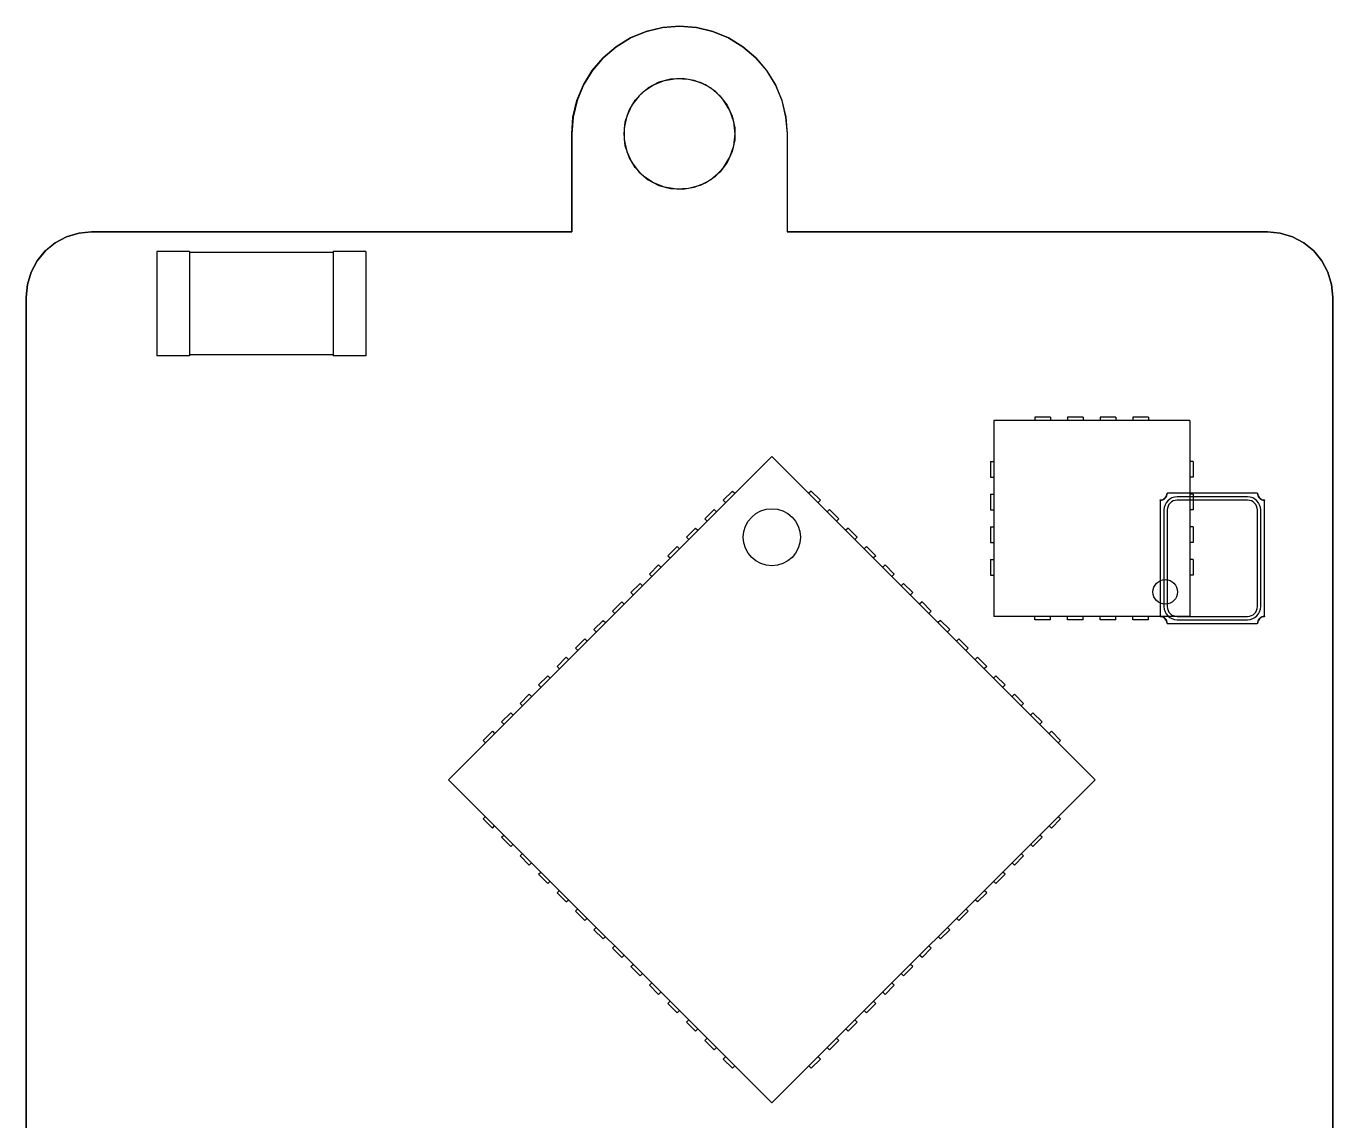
# Model space of a CAD drawing. Header units: millimetres. Extents: x 176.4 to 202.7, y 124.4 to 152.
# Drawn here: x 179.54 to 199.54, y 135.2 to 151.96 of the extents above; entities that cross this region are included whole.
import ezdxf

# ---------------------------------------------------------------- set-up
doc = ezdxf.new("R2010")
doc.units = ezdxf.units.MM

msp = doc.modelspace()

# ---------------------------------------------------------------- linework, layer by layer
at = {"color": 7, "linetype": 'Continuous', "lineweight": 25}
for p, q in [((188.791, 151.782), (189.031, 151.881)), ((189.032, 151.881), (188.793, 151.782)), ((189.031, 151.881), (189.282, 151.941)), ((189.284, 151.941), (189.032, 151.881)), ((189.282, 151.941), (189.541, 151.962)), ((189.542, 151.962), (189.284, 151.941)), ((189.541, 151.962), (189.799, 151.941)), ((189.8, 151.941), (189.542, 151.962)), ((189.799, 151.941), (190.05, 151.881)), ((190.052, 151.881), (189.8, 151.941)), ((190.05, 151.881), (190.29, 151.782)), ((190.291, 151.782), (190.052, 151.881)), ((188.374, 151.478), (188.571, 151.647)), ((188.572, 151.647), (188.375, 151.478)), ((188.571, 151.647), (188.791, 151.782)), ((188.793, 151.782), (188.572, 151.647)), ((190.29, 151.782), (190.51, 151.647)), ((190.512, 151.647), (190.291, 151.782)), ((190.51, 151.647), (190.707, 151.478)), ((190.708, 151.478), (190.512, 151.647)), ((188.206, 151.282), (188.374, 151.478)), ((188.375, 151.478), (188.207, 151.282)), ((190.707, 151.478), (190.875, 151.282)), ((190.877, 151.282), (190.708, 151.478)), ((188.07, 151.061), (188.206, 151.282)), ((188.207, 151.282), (188.072, 151.061)), ((190.875, 151.282), (191.011, 151.061)), ((191.012, 151.061), (190.877, 151.282)), ((187.971, 150.822), (188.07, 151.061)), ((188.072, 151.061), (187.973, 150.822)), ((189.064, 151.015), (188.923, 150.896)), ((188.991, 150.96), (189.144, 151.063)), ((189.226, 151.101), (189.064, 151.015)), ((189.144, 151.063), (189.314, 151.131)), ((189.403, 151.151), (189.226, 151.101)), ((189.314, 151.131), (189.496, 151.16)), ((189.587, 151.16), (189.403, 151.151)), ((189.496, 151.16), (189.679, 151.151)), ((189.768, 151.131), (189.587, 151.16)), ((189.679, 151.151), (189.856, 151.101)), ((189.939, 151.063), (189.768, 151.131)), ((189.856, 151.101), (190.019, 151.015)), ((190.091, 150.96), (189.939, 151.063)), ((190.019, 151.015), (190.159, 150.896)), ((191.011, 151.061), (191.11, 150.822)), ((191.111, 150.822), (191.012, 151.061)), ((187.911, 150.57), (187.971, 150.822)), ((187.973, 150.822), (187.912, 150.57)), ((188.77, 150.669), (188.865, 150.826)), ((188.923, 150.896), (188.812, 150.75)), ((188.865, 150.826), (188.991, 150.96)), ((190.217, 150.826), (190.091, 150.96)), ((190.159, 150.896), (190.27, 150.75)), ((190.312, 150.669), (190.217, 150.826)), ((191.11, 150.822), (191.17, 150.57)), ((191.171, 150.57), (191.111, 150.822)), ((188.712, 150.494), (188.77, 150.669)), ((188.812, 150.75), (188.735, 150.583)), ((190.27, 150.75), (190.347, 150.583)), ((190.371, 150.494), (190.312, 150.669)), ((187.891, 150.312), (187.911, 150.57)), ((187.912, 150.57), (187.892, 150.312)), ((188.692, 150.312), (188.712, 150.494)), ((188.735, 150.583), (188.696, 150.404)), ((190.347, 150.583), (190.387, 150.404)), ((190.391, 150.312), (190.371, 150.494)), ((191.17, 150.57), (191.191, 150.312)), ((191.192, 150.312), (191.171, 150.57)), ((187.891, 148.812), (187.891, 150.312)), ((187.892, 150.312), (187.892, 148.812)), ((188.712, 150.129), (188.692, 150.312)), ((188.696, 150.404), (188.696, 150.22)), ((188.696, 150.22), (188.735, 150.04)), ((190.387, 150.22), (190.347, 150.04)), ((190.371, 150.129), (190.391, 150.312)), ((190.387, 150.404), (190.387, 150.22)), ((191.191, 150.312), (191.191, 148.812)), ((191.192, 148.812), (191.192, 150.312)), ((188.77, 149.955), (188.712, 150.129)), ((188.735, 150.04), (188.812, 149.873)), ((190.347, 150.04), (190.27, 149.873)), ((190.312, 149.955), (190.371, 150.129)), ((188.865, 149.797), (188.77, 149.955)), ((188.812, 149.873), (188.923, 149.727)), ((190.27, 149.873), (190.159, 149.727)), ((190.217, 149.797), (190.312, 149.955)), ((188.991, 149.664), (188.865, 149.797)), ((188.923, 149.727), (189.064, 149.608)), ((189.144, 149.561), (188.991, 149.664)), ((189.939, 149.561), (190.091, 149.664)), ((190.159, 149.727), (190.019, 149.608)), ((190.091, 149.664), (190.217, 149.797)), ((189.064, 149.608), (189.226, 149.522)), ((189.314, 149.493), (189.144, 149.561)), ((189.226, 149.522), (189.403, 149.473)), ((189.496, 149.463), (189.314, 149.493)), ((189.403, 149.473), (189.587, 149.463)), ((189.679, 149.473), (189.496, 149.463)), ((189.587, 149.463), (189.768, 149.493)), ((189.856, 149.522), (189.679, 149.473)), ((189.768, 149.493), (189.939, 149.561)), ((190.019, 149.608), (189.856, 149.522)), ((180.345, 148.792), (180.541, 148.812)), ((180.542, 148.812), (180.347, 148.792)), ((180.541, 148.812), (187.891, 148.812)), ((187.892, 148.812), (180.542, 148.812)), ((191.191, 148.812), (198.541, 148.812)), ((198.542, 148.812), (191.192, 148.812)), ((198.541, 148.812), (198.736, 148.792)), ((198.737, 148.792), (198.542, 148.812)), ((179.833, 148.519), (179.985, 148.643)), ((179.986, 148.643), (179.835, 148.519)), ((179.985, 148.643), (180.158, 148.736)), ((180.159, 148.736), (179.986, 148.643)), ((180.158, 148.736), (180.345, 148.792)), ((180.347, 148.792), (180.159, 148.736)), ((198.736, 148.792), (198.923, 148.736)), ((198.924, 148.736), (198.737, 148.792)), ((198.923, 148.736), (199.096, 148.643)), ((199.097, 148.643), (198.924, 148.736)), ((199.096, 148.643), (199.248, 148.519)), ((199.249, 148.519), (199.097, 148.643)), ((179.709, 148.367), (179.833, 148.519)), ((179.835, 148.519), (179.71, 148.367)), ((181.541, 148.512), (181.541, 146.912)), ((182.041, 148.512), (181.541, 148.512)), ((182.041, 148.512), (182.041, 146.912)), ((184.241, 148.496), (182.041, 148.496)), ((184.241, 148.512), (184.241, 146.912)), ((184.741, 148.512), (184.241, 148.512)), ((184.741, 148.512), (184.741, 146.912)), ((199.248, 148.519), (199.372, 148.367)), ((199.373, 148.367), (199.249, 148.519)), ((179.617, 148.194), (179.709, 148.367)), ((179.71, 148.367), (179.618, 148.194)), ((199.372, 148.367), (199.464, 148.194)), ((199.466, 148.194), (199.373, 148.367)), ((179.56, 148.007), (179.617, 148.194)), ((179.618, 148.194), (179.561, 148.007)), ((199.464, 148.194), (199.521, 148.007)), ((199.523, 148.007), (199.466, 148.194)), ((179.541, 147.812), (179.56, 148.007)), ((179.541, 133.262), (179.541, 147.812)), ((179.561, 148.007), (179.542, 147.812)), ((179.542, 147.812), (179.542, 133.262)), ((199.521, 148.007), (199.541, 147.812)), ((199.542, 147.812), (199.523, 148.007)), ((199.541, 147.812), (199.541, 133.262)), ((199.542, 133.262), (199.542, 147.812)), ((182.041, 146.912), (181.541, 146.912)), ((184.241, 146.928), (182.041, 146.928)), ((184.741, 146.912), (184.241, 146.912)), ((194.351, 145.922), (194.351, 142.922)), ((197.351, 145.922), (194.351, 145.922)), ((194.981, 145.972), (194.981, 145.922)), ((195.221, 145.972), (194.981, 145.972)), ((195.221, 145.972), (195.221, 145.922)), ((195.721, 145.972), (195.481, 145.972)), ((195.481, 145.972), (195.481, 145.922)), ((195.721, 145.972), (195.721, 145.922)), ((195.981, 145.972), (195.981, 145.922)), ((196.221, 145.972), (195.981, 145.972)), ((196.221, 145.972), (196.221, 145.922)), ((196.481, 145.972), (196.481, 145.922)), ((196.721, 145.972), (196.481, 145.972)), ((196.721, 145.972), (196.721, 145.922)), ((197.351, 145.922), (197.351, 142.922)), ((186.005, 140.422), (190.955, 145.372)), ((190.955, 145.372), (195.904, 140.422)), ((194.301, 145.292), (194.301, 145.052)), ((194.301, 145.292), (194.351, 145.292)), ((197.401, 145.292), (197.351, 145.292)), ((197.401, 145.292), (197.401, 145.052)), ((194.301, 145.052), (194.351, 145.052)), ((197.401, 145.052), (197.351, 145.052)), ((190.212, 144.7), (190.354, 144.842)), ((190.354, 144.842), (190.389, 144.807)), ((191.556, 144.842), (191.52, 144.807)), ((191.556, 144.842), (191.697, 144.7)), ((197.003, 144.811), (197.008, 144.811)), ((197.073, 144.812), (197.008, 144.811)), ((198.385, 144.811), (197.008, 144.811)), ((197.073, 144.811), (197.073, 144.812)), ((198.32, 144.812), (198.32, 144.811)), ((198.385, 144.811), (198.32, 144.812)), ((198.385, 144.811), (198.39, 144.811)), ((190.212, 144.7), (190.247, 144.665)), ((191.697, 144.7), (191.662, 144.665)), ((194.301, 144.792), (194.351, 144.792)), ((194.301, 144.792), (194.301, 144.552)), ((196.896, 144.701), (196.897, 144.706)), ((196.896, 144.701), (196.896, 142.923)), ((198.237, 144.752), (197.157, 144.752)), ((198.237, 144.702), (197.157, 144.702)), ((197.401, 144.792), (197.351, 144.792)), ((197.401, 144.792), (197.401, 144.552)), ((198.497, 144.706), (198.497, 144.701)), ((198.497, 142.923), (198.497, 144.701)), ((189.929, 144.418), (190.071, 144.559)), ((189.929, 144.418), (189.965, 144.382)), ((190.071, 144.559), (190.106, 144.524)), ((191.838, 144.559), (191.803, 144.524)), ((191.838, 144.559), (191.98, 144.418)), ((191.98, 144.418), (191.945, 144.382)), ((194.301, 144.552), (194.351, 144.552)), ((196.957, 144.552), (196.957, 143.072)), ((197.007, 144.552), (197.007, 143.072)), ((197.401, 144.552), (197.351, 144.552)), ((198.387, 143.072), (198.387, 144.552)), ((198.437, 143.072), (198.437, 144.552)), ((189.646, 144.135), (189.788, 144.276)), ((189.788, 144.276), (189.823, 144.241)), ((192.121, 144.276), (192.086, 144.241)), ((192.121, 144.276), (192.263, 144.135)), ((194.301, 144.292), (194.351, 144.292)), ((194.301, 144.292), (194.301, 144.052)), ((197.401, 144.292), (197.351, 144.292)), ((197.401, 144.292), (197.401, 144.052)), ((189.646, 144.135), (189.682, 144.099)), ((192.263, 144.135), (192.227, 144.099)), ((194.301, 144.052), (194.351, 144.052)), ((197.401, 144.052), (197.351, 144.052)), ((189.364, 143.852), (189.505, 143.993)), ((189.364, 143.852), (189.399, 143.817)), ((189.505, 143.993), (189.54, 143.958)), ((192.404, 143.993), (192.369, 143.958)), ((192.404, 143.993), (192.546, 143.852)), ((192.546, 143.852), (192.51, 143.817)), ((189.081, 143.569), (189.222, 143.711)), ((189.222, 143.711), (189.257, 143.675)), ((192.687, 143.711), (192.652, 143.675)), ((192.687, 143.711), (192.828, 143.569)), ((194.301, 143.792), (194.351, 143.792)), ((194.301, 143.792), (194.301, 143.552)), ((197.401, 143.792), (197.351, 143.792)), ((197.401, 143.792), (197.401, 143.552)), ((188.798, 143.286), (188.939, 143.428)), ((188.939, 143.428), (188.975, 143.392)), ((189.081, 143.569), (189.116, 143.534)), ((192.828, 143.569), (192.793, 143.534)), ((192.97, 143.428), (192.934, 143.392)), ((192.97, 143.428), (193.111, 143.286)), ((194.301, 143.552), (194.351, 143.552)), ((197.401, 143.552), (197.351, 143.552)), ((188.798, 143.286), (188.833, 143.251)), ((193.111, 143.286), (193.076, 143.251)), ((188.515, 143.003), (188.656, 143.145)), ((188.656, 143.145), (188.692, 143.109)), ((193.253, 143.145), (193.217, 143.109)), ((193.253, 143.145), (193.394, 143.003)), ((188.232, 142.721), (188.374, 142.862)), ((188.374, 142.862), (188.409, 142.827)), ((188.515, 143.003), (188.55, 142.968)), ((193.394, 143.003), (193.359, 142.968)), ((193.535, 142.862), (193.5, 142.827)), ((193.535, 142.862), (193.677, 142.721)), ((197.351, 142.922), (194.351, 142.922)), ((194.981, 142.872), (194.981, 142.922)), ((195.221, 142.872), (194.981, 142.872)), ((195.221, 142.872), (195.221, 142.922)), ((195.481, 142.872), (195.481, 142.922)), ((195.721, 142.872), (195.481, 142.872)), ((195.721, 142.872), (195.721, 142.922)), ((195.981, 142.872), (195.981, 142.922)), ((196.221, 142.872), (195.981, 142.872)), ((196.221, 142.872), (196.221, 142.922)), ((196.481, 142.872), (196.481, 142.922)), ((196.721, 142.872), (196.481, 142.872)), ((196.721, 142.872), (196.721, 142.922)), ((196.897, 142.918), (196.896, 142.923)), ((197.008, 142.812), (197.003, 142.812)), ((197.008, 142.812), (198.385, 142.812)), ((197.008, 142.812), (197.073, 142.812)), ((197.073, 142.812), (197.073, 142.812)), ((197.157, 142.922), (198.237, 142.922)), ((197.157, 142.872), (198.237, 142.872)), ((198.32, 142.812), (198.32, 142.812)), ((198.32, 142.812), (198.385, 142.812)), ((198.39, 142.812), (198.385, 142.812)), ((198.497, 142.923), (198.497, 142.918)), ((188.232, 142.721), (188.268, 142.685)), ((193.677, 142.721), (193.642, 142.685)), ((187.949, 142.438), (188.091, 142.579)), ((187.949, 142.438), (187.985, 142.402)), ((188.091, 142.579), (188.126, 142.544)), ((193.818, 142.579), (193.783, 142.544)), ((193.818, 142.579), (193.96, 142.438)), ((193.96, 142.438), (193.924, 142.402)), ((187.667, 142.155), (187.808, 142.296)), ((187.808, 142.296), (187.843, 142.261)), ((194.101, 142.296), (194.066, 142.261)), ((194.101, 142.296), (194.243, 142.155)), ((187.384, 141.872), (187.525, 142.013)), ((187.525, 142.013), (187.56, 141.978)), ((187.667, 142.155), (187.702, 142.12)), ((194.243, 142.155), (194.207, 142.12)), ((194.384, 142.013), (194.349, 141.978)), ((194.384, 142.013), (194.525, 141.872)), ((187.384, 141.872), (187.419, 141.837)), ((194.525, 141.872), (194.49, 141.837)), ((187.101, 141.589), (187.242, 141.731)), ((187.242, 141.731), (187.278, 141.695)), ((194.667, 141.731), (194.632, 141.695)), ((194.667, 141.731), (194.808, 141.589)), ((186.818, 141.306), (186.959, 141.448)), ((186.959, 141.448), (186.995, 141.412)), ((187.101, 141.589), (187.136, 141.554)), ((194.808, 141.589), (194.773, 141.554)), ((194.95, 141.448), (194.914, 141.412)), ((194.95, 141.448), (195.091, 141.306)), ((186.818, 141.306), (186.853, 141.271)), ((195.091, 141.306), (195.056, 141.271)), ((186.535, 141.024), (186.677, 141.165)), ((186.535, 141.024), (186.57, 140.988)), ((186.677, 141.165), (186.712, 141.13)), ((195.233, 141.165), (195.197, 141.13)), ((195.233, 141.165), (195.374, 141.024)), ((195.374, 141.024), (195.339, 140.988)), ((186.005, 140.422), (190.955, 135.473)), ((190.955, 135.473), (195.904, 140.422)), ((186.535, 139.821), (186.57, 139.857)), ((186.535, 139.821), (186.677, 139.68)), ((195.233, 139.68), (195.374, 139.821)), ((195.374, 139.821), (195.339, 139.857)), ((186.677, 139.68), (186.712, 139.715)), ((195.233, 139.68), (195.197, 139.715)), ((186.818, 139.539), (186.853, 139.574)), ((186.818, 139.539), (186.959, 139.397)), ((186.959, 139.397), (186.995, 139.433)), ((194.95, 139.397), (194.914, 139.433)), ((194.95, 139.397), (195.091, 139.539)), ((195.091, 139.539), (195.056, 139.574)), ((187.101, 139.256), (187.136, 139.291)), ((187.101, 139.256), (187.242, 139.114)), ((194.667, 139.114), (194.808, 139.256)), ((194.808, 139.256), (194.773, 139.291)), ((187.242, 139.114), (187.278, 139.15)), ((194.667, 139.114), (194.632, 139.15)), ((187.384, 138.973), (187.419, 139.008)), ((187.384, 138.973), (187.525, 138.832)), ((187.525, 138.832), (187.56, 138.867)), ((194.384, 138.832), (194.349, 138.867)), ((194.384, 138.832), (194.525, 138.973)), ((194.525, 138.973), (194.49, 139.008)), ((187.667, 138.69), (187.702, 138.725)), ((187.667, 138.69), (187.808, 138.549)), ((194.101, 138.549), (194.243, 138.69)), ((194.243, 138.69), (194.207, 138.725)), ((187.808, 138.549), (187.843, 138.584)), ((187.949, 138.407), (187.985, 138.443)), ((193.96, 138.407), (193.924, 138.443)), ((194.101, 138.549), (194.066, 138.584)), ((187.949, 138.407), (188.091, 138.266)), ((188.091, 138.266), (188.126, 138.301)), ((193.818, 138.266), (193.783, 138.301)), ((193.818, 138.266), (193.96, 138.407)), ((188.232, 138.124), (188.268, 138.16)), ((188.232, 138.124), (188.374, 137.983)), ((188.374, 137.983), (188.409, 138.018)), ((193.535, 137.983), (193.5, 138.018)), ((193.535, 137.983), (193.677, 138.124)), ((193.677, 138.124), (193.642, 138.16)), ((188.515, 137.842), (188.55, 137.877)), ((188.515, 137.842), (188.656, 137.7)), ((193.253, 137.7), (193.394, 137.842)), ((193.394, 137.842), (193.359, 137.877)), ((188.656, 137.7), (188.692, 137.735)), ((193.253, 137.7), (193.217, 137.735)), ((188.798, 137.559), (188.833, 137.594)), ((188.798, 137.559), (188.939, 137.417)), ((188.939, 137.417), (188.975, 137.453)), ((192.97, 137.417), (192.934, 137.453)), ((192.97, 137.417), (193.111, 137.559)), ((193.111, 137.559), (193.076, 137.594)), ((189.081, 137.276), (189.116, 137.311)), ((189.081, 137.276), (189.222, 137.134)), ((192.687, 137.134), (192.828, 137.276)), ((192.828, 137.276), (192.793, 137.311)), ((189.222, 137.134), (189.257, 137.17)), ((189.364, 136.993), (189.399, 137.028)), ((192.546, 136.993), (192.51, 137.028)), ((192.687, 137.134), (192.652, 137.17)), ((189.364, 136.993), (189.505, 136.852)), ((189.505, 136.852), (189.54, 136.887)), ((192.404, 136.852), (192.369, 136.887)), ((192.404, 136.852), (192.546, 136.993)), ((189.646, 136.71), (189.682, 136.746)), ((189.646, 136.71), (189.788, 136.569)), ((192.121, 136.569), (192.263, 136.71)), ((192.263, 136.71), (192.227, 136.746)), ((189.788, 136.569), (189.823, 136.604)), ((189.929, 136.427), (189.965, 136.463)), ((189.929, 136.427), (190.071, 136.286)), ((191.838, 136.286), (191.98, 136.427)), ((191.98, 136.427), (191.945, 136.463)), ((192.121, 136.569), (192.086, 136.604)), ((190.071, 136.286), (190.106, 136.321)), ((191.838, 136.286), (191.803, 136.321)), ((190.212, 136.144), (190.247, 136.18)), ((190.212, 136.144), (190.354, 136.003)), ((190.354, 136.003), (190.389, 136.038)), ((191.556, 136.003), (191.52, 136.038)), ((191.556, 136.003), (191.697, 136.144)), ((191.697, 136.144), (191.662, 136.18))]:
    msp.add_line(p, q, dxfattribs=at)
for centre, radius in [((190.955, 144.135), 0.437), ((196.976, 143.297), 0.188)]:
    msp.add_circle(centre, radius, dxfattribs=at)
for centre, radius, start, end in [((196.898, 144.811), 0.11, 268.9993, 0.318), ((196.898, 144.811), 0.105, 268.9993, 0.318), ((198.495, 144.811), 0.11, 180, 271.0007), ((198.495, 144.811), 0.105, 179.682, 271.0007), ((197.157, 144.552), 0.2, 90, 180), ((197.157, 144.552), 0.15, 90, 180), ((198.237, 144.552), 0.2, 0, 90), ((198.237, 144.552), 0.15, 0, 90), ((197.157, 143.072), 0.2, 180, 270), ((197.157, 143.072), 0.15, 180, 270), ((198.237, 143.072), 0.15, 270, 0), ((198.237, 143.072), 0.2, 270, 0), ((196.898, 142.813), 0.11, 359.682, 91.0007), ((196.898, 142.813), 0.105, 359.682, 91.0007), ((198.495, 142.813), 0.11, 88.9993, 180.159), ((198.495, 142.813), 0.105, 88.9993, 180)]:
    msp.add_arc(centre, radius, start, end, dxfattribs=at)

doc.saveas('drawing.dxf')
